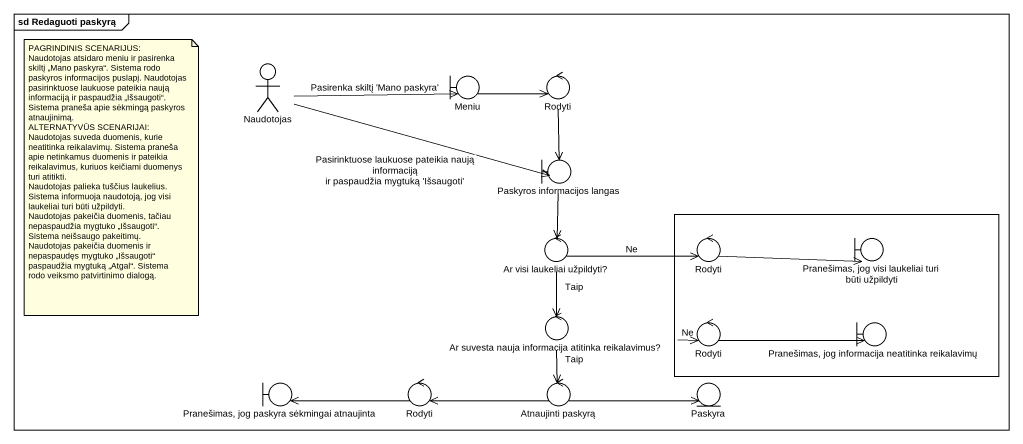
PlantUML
@startuml
mainframe sd Redaguoti paskyrą
actor Naudotojas
boundary Meniu
control Rodyti
boundary "Paskyros informacijos langas" as Paskyros_informacijos_langas
rectangle " " as rectangle1 {
  control "Rodyti" as Rodyti_2
  boundary "Pranešimas, jog visi laukeliai turi būti užpildyti" as Pranešimas_jog_visi
  control "Rodyti" as Rodyti_3
  boundary "Pranešimas, jog informacija neatitinka reikalavimų" as Pranešimas_jog_informacija
}
control "Ar visi laukeliai užpildyti?" as Ar_visi_laukeliai_užpildyti
control "Ar suvesta nauja informacija atitinka reikalavimus?" as Ar_suvesta_nauja
boundary "Pranešimas, jog paskyra sėkmingai atnaujinta" as Pranešimas_jog_paskyra
control "Rodyti" as Rodyti_4
control "Atnaujinti paskyrą" as Atnaujinti_paskyrą
entity Paskyra
Naudotojas -right-> Meniu : Pasirenka skiltį 'Mano paskyra'
Naudotojas -right-> Paskyros_informacijos_langas : Pasirinktuose laukuose pateikia naują informaciją ir paspaudžia mygtuką 'Išsaugoti'
Meniu -right-> Rodyti
Rodyti --> Paskyros_informacijos_langas
Paskyros_informacijos_langas --> Ar_visi_laukeliai_užpildyti
Ar_visi_laukeliai_užpildyti -right-> Rodyti_2 : Ne
Ar_visi_laukeliai_užpildyti --> Ar_suvesta_nauja : Taip
Rodyti_2 -right-> Pranešimas_jog_visi
Ar_suvesta_nauja -right-> Rodyti_3 : Ne
Ar_suvesta_nauja --> Atnaujinti_paskyrą : Taip
Rodyti_3 -right-> Pranešimas_jog_informacija
Rodyti_4 -left-> Pranešimas_jog_paskyra
Atnaujinti_paskyrą -left-> Rodyti_4
Atnaujinti_paskyrą -right-> Paskyra
note as N1
  PAGRINDINIS SCENARIJUS:
  Naudotojas atsidaro meniu ir pasirenka skiltį „Mano paskyra“. Sistema rodo paskyros informacijos puslapį. Naudotojas pasirinktuose laukuose pateikia naują informaciją ir paspaudžia „Išsaugoti“. Sistema praneša apie sėkmingą paskyros atnaujinimą.
  ALTERNATYVŪS SCENARIJAI:
  Naudotojas suveda duomenis, kurie neatitinka reikalavimų. Sistema praneša apie netinkamus duomenis ir pateikia reikalavimus, kuriuos keičiami duomenys turi atitikti.
  Naudotojas palieka tuščius laukelius. Sistema informuoja naudotoją, jog visi laukeliai turi būti užpildyti.
  Naudotojas pakeičia duomenis, tačiau nepaspaudžia mygtuko „Išsaugoti“. Sistema neišsaugo pakeitimų.
  Naudotojas pakeičia duomenis ir nepaspaudęs mygtuko „Išsaugoti“ paspaudžia mygtuką „Atgal“. Sistema rodo veiksmo patvirtinimo dialogą.
end note
@enduml
